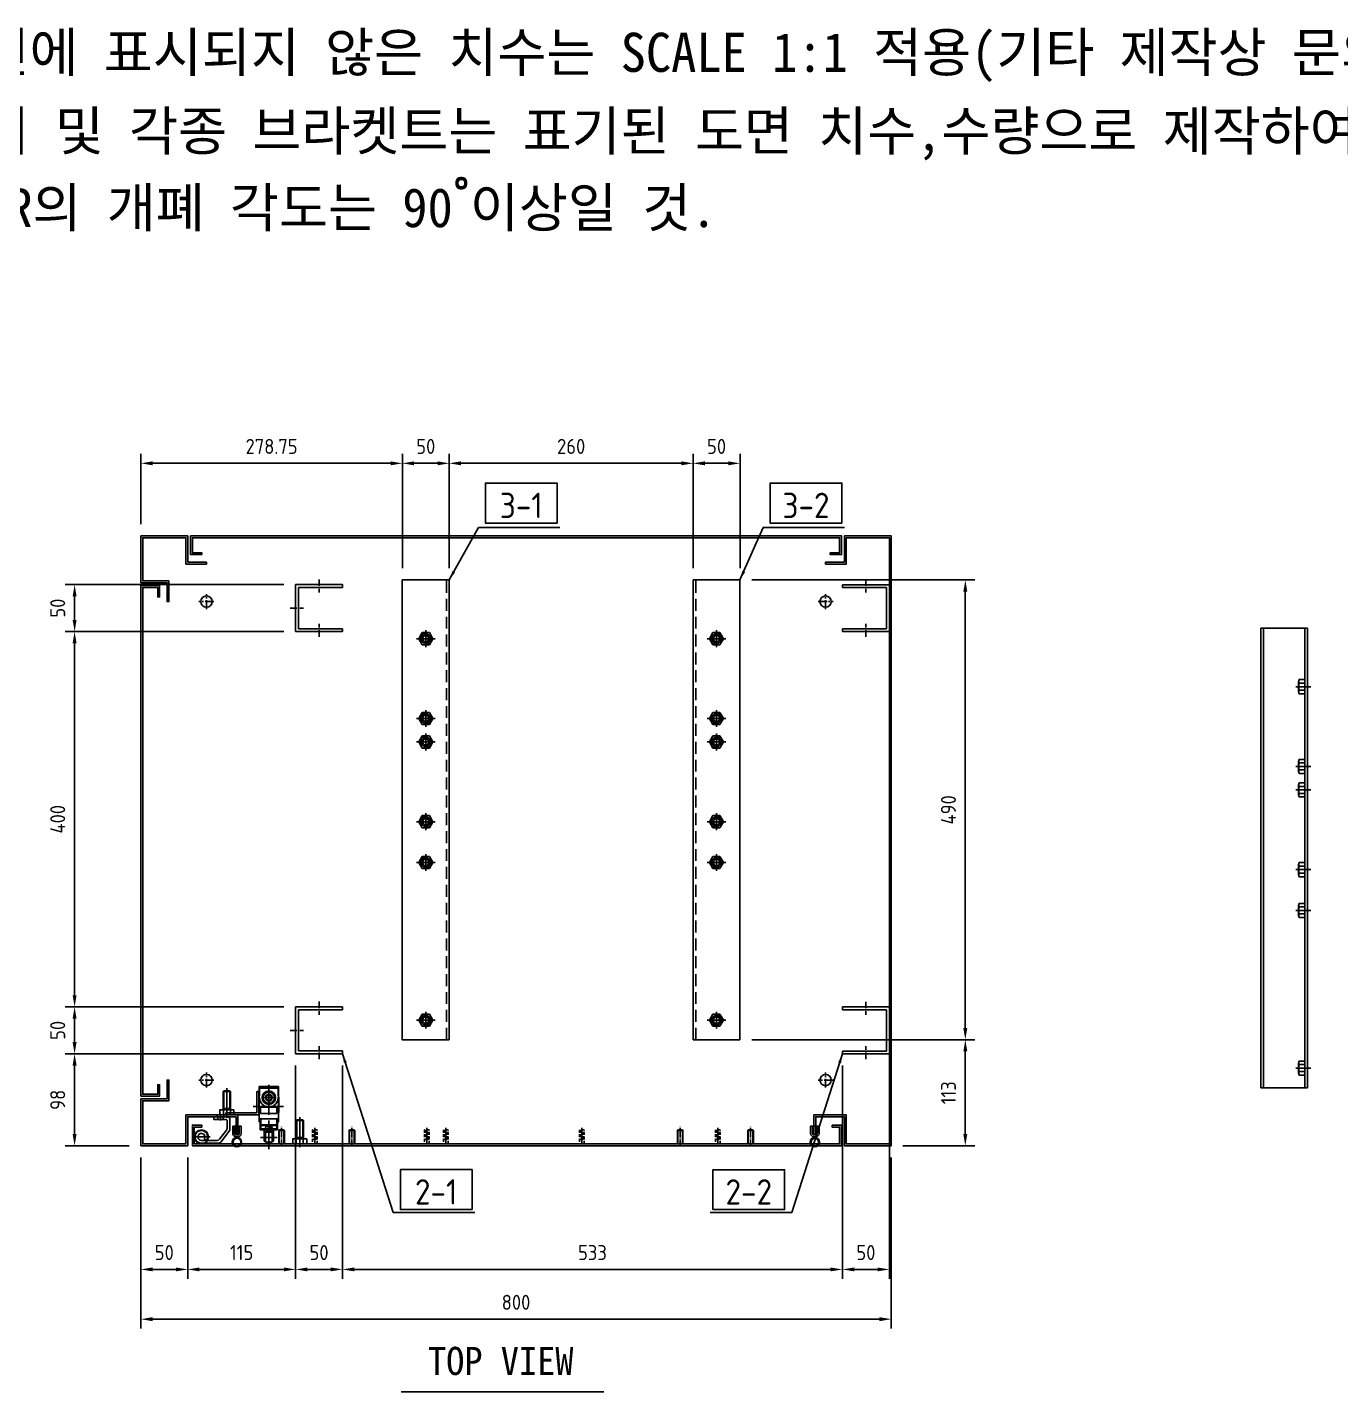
# Model space of a CAD drawing. Header units: millimetres. Extents: x 24815 to 37444, y -10619 to 6020.
# Drawn here: x 31002 to 32403, y 2387 to 3841 of the extents above; entities that cross this region are included whole.
import ezdxf
from ezdxf.enums import TextEntityAlignment as Align

# ---------------------------------------------------------------- set-up
doc = ezdxf.new("R2010")
doc.units = ezdxf.units.MM
for name, pattern in [('CENTER', [50.8, 31.75, -6.35, 6.35, -6.35]), ('CENTER1', [10, 7, -1, 1, -1]), ('CENTER2', [28.575, 19.05, -3.175, 3.175, -3.175]), ('CENTERX2', [101.6, 63.5, -12.7, 12.7, -12.7]), ('HIDDEN', [9.525, 6.35, -3.175]), ('HIDDEN2', [4.7625, 3.175, -1.5875]), ('HIDDENX2', [19.05, 12.7, -6.35])]:
    doc.linetypes.add(name, pattern=pattern)
for name, color, linetype in [('1', 1, 'CENTER'), ('4', 7, 'Continuous'), ('______', 7, 'Continuous'), ('CEN', 1, 'CENTER'), ('CENTER', 1, 'CENTER'), ('D', 3, 'Continuous'), ('HIDDEN', 2, 'HIDDEN'), ('O', 7, 'Continuous'), ('THIN', 3, 'Continuous')]:
    doc.layers.add(name, color=color, linetype=linetype)
doc.layers.add('외형선', color=3, linetype='Continuous', lineweight=30)
doc.styles.add('HAN', font='')
doc.styles.get("Standard").update_dxf_attribs({"font": 'ISOCP.SHX', "bigfont": 'WHGTXT.SHX'})
doc.styles.get('HAN').set_extended_font_data('GulimChe')
doc.dimstyles.new('PS-4', dxfattribs={"dimscale": 4, "dimtxt": 3.2, "dimasz": 2.5, "dimexe": 2, "dimexo": 2.5, "dimgap": 2, "dimtad": 1, "dimtoh": 1, "dimrnd": 0.05, "dimzin": 12, "dimdsep": 46, "dimtxsty": 'Standard', "dimcen": 0, "dimclrt": 2, "dimazin": 3, "dimtfac": 1, "dimtofl": 0, "dimtmove": 0, "dimatfit": 3, "dimfxl": 0.18, "dimtolj": 1, "dimtzin": 0, "dimarcsym": 0})
doc.dimstyles.new('PS-5', dxfattribs={"dimscale": 5, "dimtxt": 3.2, "dimasz": 2.5, "dimexe": 2, "dimexo": 2.5, "dimgap": 2, "dimtad": 1, "dimtoh": 1, "dimrnd": 0.05, "dimzin": 12, "dimdsep": 46, "dimtxsty": 'Standard', "dimcen": 0, "dimclrt": 2, "dimazin": 3, "dimtfac": 1, "dimtofl": 0, "dimtmove": 0, "dimatfit": 3, "dimfxl": 0.18, "dimtolj": 1, "dimtzin": 0, "dimarcsym": 0})

# ---------------------------------------------------------------- blocks, each defined once
blk = doc.blocks.new('LIMIT SWITCH-T')
at = {"linetype": 'Continuous'}
for p, q in [((-12, -10.3), (-12, 10.3)), ((-12, 9.6), (-12, -9.4)), ((-2, 10.1), (-11.5, 10.1)), ((-2, -9.9), (-11.5, -9.9))]:
    blk.add_line(p, q, dxfattribs=at)
blk.add_line((-10, -9.5), (-10, 9.5))
at = {"color": 7}
for p, q in [((33.3, -8.6), (33.3, 8.6)), ((34.3, 4.9), (34.3, 9.3)), ((46.4, 3.7), (46.4, 4.9)), ((47.3, -3.7), (47.3, 3.7)), ((34.3, -9.3), (34.3, -4.9)), ((46.4, -4.9), (46.4, -3.7))]:
    blk.add_line(p, q, dxfattribs=at)
at = {"linetype": 'Continuous'}
for radius in [7.25, 6.75, 6, 3.65, 3.2, 2.75]:
    blk.add_circle((0, 0), radius, dxfattribs=at)
for centre, radius, start, end in [((-9.5, 9.5), 0.5, 90, 180), ((0, 0), 10, 270, 90), ((-9.5, -9.5), 0.5, 180, 270)]:
    blk.add_arc(centre, radius, start, end, dxfattribs=at)
at = {"layer": 'CEN'}
for p, q in [((-13.6, 0), (54.9, 0)), ((0, 6.3), (0, -6.3))]:
    blk.add_line(p, q, dxfattribs=at)
at = {"layer": 'CEN', "color": 7, "linetype": 'Continuous'}
for p, q in [((22.4, 8.6), (33.3, 8.6)), ((22.9, 9.3), (34.3, 9.3)), ((33.3, 4.9), (46.4, 4.9)), ((35, 3.7), (47.3, 3.7)), ((22.4, -8.6), (33.3, -8.6)), ((22.9, -9.3), (34.3, -9.3)), ((33.3, -4.9), (46.4, -4.9)), ((35, -3.7), (47.3, -3.7))]:
    blk.add_line(p, q, dxfattribs=at)
at = {"layer": 'D', "color": 1, "linetype": 'CENTER'}
for p, q in [((9.3, 15.7), (9.3, -15.8)), ((42.6, 9), (42.6, -8.9))]:
    blk.add_line(p, q, dxfattribs=at)
at = {"layer": 'D', "color": 7}
for p, q in [((-0.5, 10.7), (-0.5, 10.3)), ((10, -10.4), (10, 10.2)), ((29.5, -8.6), (29.5, 8.6)), ((33.3, 3.5), (29.5, 3.1)), ((30.8, 2.9), (29.5, 0)), ((31.2, -2.2), (30.8, 2.9)), ((32, 3.1), (31.2, -2.2)), ((33.3, 0), (32, 3.1)), ((34.3, 4.9), (34.3, 8.6)), ((35, -3.7), (35, 3.7)), ((36.7, -3.7), (36.7, 3.7)), ((-0.5, -10.3), (-12, -10.3)), ((-0.5, -10.3), (-0.5, -10.8)), ((33.3, -3.5), (29.5, -3.1)), ((34.3, -8.6), (34.3, -4.9))]:
    blk.add_line(p, q, dxfattribs=at)
at = {"layer": 'D', "color": 0}
blk.add_line((29, 8.5), (29, -8.5), dxfattribs=at)
at = {"layer": 'O'}
for p, q in [((-12, 10.3), (25.7, 10.3)), ((-0.5, 10.7), (15.8, 10.7)), ((15.8, 10.3), (15.8, 10.7)), ((16.8, -8.8), (16.8, 8.7)), ((-0.5, -10.3), (25.7, -10.3)), ((-0.5, -10.8), (15.8, -10.8)), ((15.8, -10.8), (15.8, -10.3))]:
    blk.add_line(p, q, dxfattribs=at)
at = {"layer": 'O', "color": 7}
for p, q in [((10, 8.7), (16.8, 8.7)), ((22.4, 10.3), (22.4, -10.3)), ((22.9, 9.3), (22.9, 8.6)), ((26, 10), (26, 9.5)), ((26, 9.5), (26, 9.3)), ((10, -8.8), (16.8, -8.8)), ((22.9, -8.6), (22.9, -9.3)), ((26, -9.3), (26, -10))]:
    blk.add_line(p, q, dxfattribs=at)
at = {"layer": 'O'}
for centre, start, end in [((25.7, 10), 0, 90), ((25.7, -10), 270, 0)]:
    blk.add_arc(centre, 0.3, start, end, dxfattribs=at)
blk = doc.blocks.new('756trasdfasdfadf')
at = {"color": 1, "linetype": 'CENTER1'}
for p, q in [((-17117.2, 15239.2), (-17117.2, 15225.2)), ((-17117.2, 15239.2), (-17117.2, 15225.2)), ((-17147.8, 15208.6), (-17133.8, 15208.6)), ((-17147.8, 15208.6), (-17133.8, 15208.6)), ((-17117.2, 15178), (-17117.2, 15191.9)), ((-17117.2, 15178), (-17117.2, 15191.9))]:
    blk.add_line(p, q, dxfattribs=at)
at = {"color": 140}
for p, q in [((-17092.2, 15233.6), (-17142.2, 15233.6)), ((-17092.2, 15233.6), (-17142.2, 15233.6)), ((-17142.2, 15183.6), (-17142.2, 15233.6)), ((-17092.2, 15233.6), (-17142.2, 15233.6)), ((-17092.2, 15233.6), (-17142.2, 15233.6)), ((-17142.2, 15183.6), (-17142.2, 15233.6)), ((-17092.2, 15230.6), (-17139.2, 15230.6)), ((-17092.2, 15230.6), (-17139.2, 15230.6)), ((-17139.2, 15186.6), (-17139.2, 15230.6)), ((-17092.2, 15230.6), (-17139.2, 15230.6)), ((-17092.2, 15230.6), (-17139.2, 15230.6)), ((-17139.2, 15186.6), (-17139.2, 15230.6)), ((-17092.2, 15230.6), (-17092.2, 15233.6)), ((-17092.2, 15230.6), (-17092.2, 15233.6)), ((-17092.2, 15230.6), (-17092.2, 15233.6)), ((-17092.2, 15230.6), (-17092.2, 15233.6)), ((-17142.2, 15183.6), (-17142.2, 15185.6)), ((-17142.2, 15183.6), (-17142.2, 15185.6)), ((-17142.2, 15183.6), (-17142.2, 15185.6)), ((-17142.2, 15183.6), (-17142.2, 15185.6)), ((-17092.2, 15183.6), (-17142.2, 15183.6)), ((-17092.2, 15183.6), (-17142.2, 15183.6)), ((-17092.2, 15183.6), (-17142.2, 15183.6)), ((-17092.2, 15183.6), (-17142.2, 15183.6)), ((-17092.2, 15186.6), (-17139.2, 15186.6)), ((-17092.2, 15186.6), (-17139.2, 15186.6)), ((-17092.2, 15186.6), (-17139.2, 15186.6)), ((-17092.2, 15186.6), (-17139.2, 15186.6)), ((-17092.2, 15183.6), (-17092.2, 15186.6)), ((-17092.2, 15183.6), (-17092.2, 15186.6)), ((-17092.2, 15183.6), (-17092.2, 15186.6)), ((-17092.2, 15183.6), (-17092.2, 15186.6))]:
    blk.add_line(p, q, dxfattribs=at)
blk = doc.blocks.new('A$C0C3B50F3')
for p, q in [((-3, 14.4), (-2.5, 15)), ((-2.5, 15), (2.5, 15)), ((2.5, 15), (3, 14.4)), ((-3, 14.4), (3, 14.4)), ((-3, 0), (-3, 14.4)), ((3, 0), (-3, 0)), ((3, 0), (3, 14.4))]:
    blk.add_line(p, q)
at = {"color": 3}
for p, q in [((-2.5, 0), (-2.5, 15)), ((2.5, 0), (2.5, 15))]:
    blk.add_line(p, q, dxfattribs=at)
at = {"color": 1, "linetype": 'CENTER1'}
blk.add_line((0, -2.3), (0, 18.1), dxfattribs=at)
blk = doc.blocks.new('caw334rtw34tf45')
at = {"color": 2, "linetype": 'HIDDEN2'}
for p, q in [((4143.3, 33223.6), (4128.3, 33223.6)), ((4128.3, 33223.6), (4128.3, 33218.6)), ((4128.3, 33218.6), (4143.3, 33218.6)), ((4143.3, 33222.6), (4133.3, 33222.6)), ((4133.3, 33222.6), (4133.3, 33219.6)), ((4143.3, 33222.4), (4133.3, 33222.4)), ((4133.3, 33219.9), (4143.3, 33219.9)), ((4133.3, 33219.6), (4143.3, 33219.6)), ((4143.3, 33218.6), (4143.3, 33223.6))]:
    blk.add_line(p, q, dxfattribs=at)
at = {"color": 1, "linetype": 'CENTER', "ltscale": 2}
blk.add_line((4129, 33221.1), (4145.4, 33221.1), dxfattribs=at)
blk = doc.blocks.new('A$C6DC91A1C')
at = {"color": 140}
for p, q in [((-3, -25), (-3, 25)), ((-3, -25), (-3, 25)), ((-3, 25), (47, 25)), ((-3, 25), (-1, 25)), ((-3, 25), (-1, 25)), ((-3, -25), (-3, 25)), ((-3, -25), (-3, 25)), ((-3, 25), (47, 25)), ((-3, 25), (-1, 25)), ((-3, 25), (-1, 25)), ((0, -25), (0, 22)), ((0, -25), (0, 22)), ((0, 22), (44, 22)), ((0, -25), (0, 22)), ((0, -25), (0, 22)), ((0, 22), (44, 22)), ((44, -25), (44, 22)), ((44, -25), (44, 22)), ((44, -25), (44, 22)), ((44, -25), (44, 22)), ((47, -25), (47, 25)), ((47, -25), (47, 25)), ((47, -25), (47, 25)), ((47, -25), (47, 25)), ((-3, -25), (0, -25)), ((-3, -25), (0, -25)), ((-3, -25), (0, -25)), ((-3, -25), (0, -25)), ((44, -25), (47, -25)), ((44, -25), (47, -25)), ((44, -25), (47, -25)), ((44, -25), (47, -25))]:
    blk.add_line(p, q, dxfattribs=at)
at = {"color": 1, "linetype": 'CENTER1'}
for p, q in [((-8.6, 0), (5.3, 0)), ((-8.6, 0), (5.3, 0)), ((52.6, 0), (38.7, 0)), ((52.6, 0), (38.7, 0))]:
    blk.add_line(p, q, dxfattribs=at)
blk = doc.blocks.new('TTYU')
at = {"color": 2, "linetype": 'HIDDENX2'}
blk.add_lwpolyline([(-49709.5, 19626), (-49702, 19626), (-49698.3, 19632.5), (-49702, 19639), (-49709.5, 19639), (-49713.3, 19632.5), (-49709.5, 19626)], dxfattribs=at)
blk.add_circle((-49705.8, 19632.5), 6.5, dxfattribs=at)
blk.add_circle((-49705.8, 19632.5), 3.32)
at = {"layer": 'CENTER'}
for p, q in [((-49715.8, 19632.5), (-49695.8, 19632.5)), ((-49705.8, 19641.5), (-49705.8, 19623.5))]:
    blk.add_line(p, q, dxfattribs=at)
at = {"layer": 'THIN'}
blk.add_arc((-49705.8, 19632.5), 4, 255, 195, dxfattribs=at)
blk = doc.blocks.new('i5thagdfvgsafadsfsdf')
at = {"color": 4}
for p, q in [((14512.2, 10529.3), (14462.2, 10529.3)), ((14462.2, 10039.3), (14462.2, 10529.3)), ((14512.2, 10039.3), (14512.2, 10529.3)), ((14512.2, 10039.3), (14462.2, 10039.3)), ((14512.2, 10039.3), (14462.2, 10039.3))]:
    blk.add_line(p, q, dxfattribs=at)
for centre in [(14487.2, 10466.8), (14487.2, 10381.8), (14487.2, 10356.8), (14487.2, 10271.8), (14487.2, 10228.3), (14487.2, 10060.3)]:
    blk.add_circle(centre, 5, dxfattribs=at)
at = {"layer": 'HIDDEN', "color": 2, "linetype": 'HIDDENX2'}
blk.add_line((14465.2, 10039.3), (14465.2, 10529.3), dxfattribs=at)
at = {"extrusion": (0, 0, -1), "zscale": -1}
for p in [(35218.6, -9165.8), (35218.6, -9250.8), (35218.6, -9275.8), (35218.6, -9360.8), (35218.6, -9404.3), (35218.6, -9572.3)]:
    blk.add_blockref('TTYU', p, dxfattribs=at)
blk = doc.blocks.new('756erafsdfadsfadsfasdf')
at = {"color": 4}
for p, q in [((20389.7, 8167), (20389.7, 8117)), ((20879.7, 8167), (20389.7, 8167)), ((20879.7, 8164), (20389.7, 8164)), ((20879.7, 8167), (20879.7, 8117)), ((20879.7, 8120), (20389.7, 8120)), ((20879.7, 8117), (20389.7, 8117))]:
    blk.add_line(p, q, dxfattribs=at)
for p, q in [((20457.8, 8157.5), (20446.5, 8157.5)), ((20448.4, 8158.1), (20448.4, 8164)), ((20455.9, 8158.1), (20455.9, 8164)), ((20542.8, 8157.5), (20531.5, 8157.5)), ((20533.4, 8158.1), (20533.4, 8164)), ((20540.9, 8158.1), (20540.9, 8164)), ((20567.8, 8157.5), (20556.5, 8157.5)), ((20558.4, 8158.1), (20558.4, 8164)), ((20565.9, 8158.1), (20565.9, 8164)), ((20652.8, 8157.5), (20641.5, 8157.5)), ((20643.4, 8158.1), (20643.4, 8164)), ((20650.9, 8158.1), (20650.9, 8164)), ((20696.3, 8157.5), (20685, 8157.5)), ((20686.9, 8158.1), (20686.9, 8164)), ((20694.4, 8158.1), (20694.4, 8164)), ((20864.3, 8157.5), (20853, 8157.5)), ((20854.9, 8158.1), (20854.9, 8164)), ((20862.4, 8158.1), (20862.4, 8164))]:
    blk.add_line(p, q)
at = {"color": 1, "linetype": 'CENTERX2'}
for p, q in [((20452.2, 8170.5), (20452.2, 8160.5)), ((20537.2, 8170.5), (20537.2, 8160.5)), ((20562.2, 8170.5), (20562.2, 8160.5)), ((20647.2, 8170.5), (20647.2, 8160.5)), ((20690.7, 8170.5), (20690.7, 8160.5)), ((20858.7, 8170.5), (20858.7, 8160.5))]:
    blk.add_line(p, q, dxfattribs=at)
for points in [[(20459.7, 8164), (20459.7, 8158.1, -0.309401), (20455.9, 8158.1, -0.154701), (20448.4, 8158.1, -0.309401), (20444.7, 8158.1), (20444.7, 8164), (20459.7, 8164)], [(20544.7, 8164), (20544.7, 8158.1, -0.309401), (20540.9, 8158.1, -0.154701), (20533.4, 8158.1, -0.309401), (20529.7, 8158.1), (20529.7, 8164), (20544.7, 8164)], [(20569.7, 8164), (20569.7, 8158.1, -0.309401), (20565.9, 8158.1, -0.154701), (20558.4, 8158.1, -0.309401), (20554.7, 8158.1), (20554.7, 8164), (20569.7, 8164)], [(20654.7, 8164), (20654.7, 8158.1, -0.309401), (20650.9, 8158.1, -0.154701), (20643.4, 8158.1, -0.309401), (20639.7, 8158.1), (20639.7, 8164), (20654.7, 8164)], [(20698.2, 8164), (20698.2, 8158.1, -0.309401), (20694.4, 8158.1, -0.154701), (20686.9, 8158.1, -0.309401), (20683.2, 8158.1), (20683.2, 8164), (20698.2, 8164)], [(20866.2, 8164), (20866.2, 8158.1, -0.309401), (20862.4, 8158.1, -0.154701), (20854.9, 8158.1, -0.309401), (20851.2, 8158.1), (20851.2, 8164), (20866.2, 8164)]]:
    blk.add_lwpolyline(points, format="xyb")
at = {"layer": 'CENTER'}
for p, q in [((20452.2, 8154.5), (20452.2, 8167)), ((20537.2, 8154.5), (20537.2, 8167)), ((20562.2, 8154.5), (20562.2, 8167)), ((20647.2, 8154.5), (20647.2, 8167)), ((20690.7, 8154.5), (20690.7, 8167)), ((20858.7, 8154.5), (20858.7, 8167))]:
    blk.add_line(p, q, dxfattribs=at)
blk = doc.blocks.new('*D410')
at = {"color": 0, "lineweight": -2, "transparency": 16777216}
for p, q in [((31123.3, 2636.7), (31123.3, 2507.4)), ((31173.3, 2636.7), (31173.3, 2507.4)), ((31135.8, 2517.4), (31160.8, 2517.4))]:
    blk.add_line(p, q, dxfattribs=at)
at = {"color": 0, "transparency": 16777216}
for points in [[(31135.8, 2519.5), (31135.8, 2515.4), (31123.3, 2517.4)], [(31160.8, 2519.5), (31160.8, 2515.4), (31173.3, 2517.4)]]:
    blk.add_solid(points, dxfattribs=at)
at = {"layer": 'Defpoints', "color": 0, "transparency": 16777216}
for p in [(31123.3, 2649.2), (31173.3, 2649.2), (31173.3, 2517.4)]:
    blk.add_point(p, dxfattribs=at)
at = {"color": 2, "transparency": 16777216, "insert": (31148.3, 2535.4), "char_height": 16, "attachment_point": 5}
blk.add_mtext('\\A1;50', dxfattribs=at)
blk = doc.blocks.new('*D411')
at = {"color": 0, "lineweight": -2, "transparency": 16777216}
for p, q in [((31288.3, 2734.7), (31288.3, 2507.4)), ((31173.3, 2636.7), (31173.3, 2507.4)), ((31185.8, 2517.4), (31275.8, 2517.4))]:
    blk.add_line(p, q, dxfattribs=at)
at = {"color": 0, "transparency": 16777216}
for points in [[(31185.8, 2519.5), (31185.8, 2515.4), (31173.3, 2517.4)], [(31275.8, 2519.5), (31275.8, 2515.4), (31288.3, 2517.4)]]:
    blk.add_solid(points, dxfattribs=at)
at = {"layer": 'Defpoints', "color": 0, "transparency": 16777216}
for p in [(31288.3, 2747.2), (31173.3, 2649.2), (31288.3, 2517.4)]:
    blk.add_point(p, dxfattribs=at)
at = {"color": 2, "transparency": 16777216, "insert": (31230.8, 2535.4), "char_height": 16, "attachment_point": 5}
blk.add_mtext('\\A1;115', dxfattribs=at)
blk = doc.blocks.new('*D412')
at = {"color": 0, "lineweight": -2, "transparency": 16777216}
for p, q in [((31288.3, 2734.7), (31288.3, 2507.4)), ((31338.3, 2734.7), (31338.3, 2507.4)), ((31300.8, 2517.4), (31325.8, 2517.4))]:
    blk.add_line(p, q, dxfattribs=at)
at = {"color": 0, "transparency": 16777216}
for points in [[(31300.8, 2519.5), (31300.8, 2515.4), (31288.3, 2517.4)], [(31325.8, 2519.5), (31325.8, 2515.4), (31338.3, 2517.4)]]:
    blk.add_solid(points, dxfattribs=at)
at = {"layer": 'Defpoints', "color": 0, "transparency": 16777216}
for p in [(31288.3, 2747.2), (31338.3, 2747.2), (31338.3, 2517.4)]:
    blk.add_point(p, dxfattribs=at)
at = {"color": 2, "transparency": 16777216, "insert": (31313.3, 2535.4), "char_height": 16, "attachment_point": 5}
blk.add_mtext('\\A1;50', dxfattribs=at)
blk = doc.blocks.new('*D413')
at = {"color": 0, "lineweight": -2, "transparency": 16777216}
for p, q in [((31338.3, 2734.7), (31338.3, 2507.4)), ((31871.3, 2734.7), (31871.3, 2507.4)), ((31350.8, 2517.4), (31858.8, 2517.4))]:
    blk.add_line(p, q, dxfattribs=at)
at = {"color": 0, "transparency": 16777216}
for points in [[(31350.8, 2519.5), (31350.8, 2515.4), (31338.3, 2517.4)], [(31858.8, 2519.5), (31858.8, 2515.4), (31871.3, 2517.4)]]:
    blk.add_solid(points, dxfattribs=at)
at = {"layer": 'Defpoints', "color": 0, "transparency": 16777216}
for p in [(31338.3, 2747.2), (31871.3, 2747.2), (31871.3, 2517.4)]:
    blk.add_point(p, dxfattribs=at)
at = {"color": 2, "transparency": 16777216, "insert": (31604.8, 2535.4), "char_height": 16, "attachment_point": 5}
blk.add_mtext('\\A1;533', dxfattribs=at)
blk = doc.blocks.new('*D414')
at = {"color": 0, "lineweight": -2, "transparency": 16777216}
for p, q in [((31871.3, 2734.7), (31871.3, 2507.4)), ((31921.3, 2734.7), (31921.3, 2507.4)), ((31908.8, 2517.4), (31883.8, 2517.4))]:
    blk.add_line(p, q, dxfattribs=at)
at = {"color": 0, "transparency": 16777216}
for points in [[(31883.8, 2519.5), (31883.8, 2515.4), (31871.3, 2517.4)], [(31908.8, 2519.5), (31908.8, 2515.4), (31921.3, 2517.4)]]:
    blk.add_solid(points, dxfattribs=at)
at = {"layer": 'Defpoints', "color": 0, "transparency": 16777216}
for p in [(31871.3, 2747.2), (31921.3, 2747.2), (31871.3, 2517.4)]:
    blk.add_point(p, dxfattribs=at)
at = {"color": 2, "transparency": 16777216, "insert": (31896.3, 2535.4), "char_height": 16, "attachment_point": 5}
blk.add_mtext('\\A1;50', dxfattribs=at)
blk = doc.blocks.new('*D415')
at = {"color": 0, "lineweight": -2, "transparency": 16777216}
for p, q in [((31123.3, 2636.7), (31123.3, 2454.4)), ((31923.3, 2636.7), (31923.3, 2454.4)), ((31135.8, 2464.4), (31910.8, 2464.4))]:
    blk.add_line(p, q, dxfattribs=at)
at = {"color": 0, "transparency": 16777216}
for points in [[(31135.8, 2466.5), (31135.8, 2462.3), (31123.3, 2464.4)], [(31910.8, 2466.5), (31910.8, 2462.3), (31923.3, 2464.4)]]:
    blk.add_solid(points, dxfattribs=at)
at = {"layer": 'Defpoints', "color": 0, "transparency": 16777216}
for p in [(31123.3, 2649.2), (31923.3, 2649.2), (31923.3, 2464.4)]:
    blk.add_point(p, dxfattribs=at)
at = {"color": 2, "transparency": 16777216, "insert": (31523.3, 2482.4), "char_height": 16, "attachment_point": 5}
blk.add_mtext('\\A1;800', dxfattribs=at)
blk = doc.blocks.new('*D416')
at = {"color": 0, "lineweight": -2, "transparency": 16777216}
for p, q in [((31275.8, 2747.2), (31042.7, 2747.2)), ((31052.7, 2661.7), (31052.7, 2734.7)), ((31110.8, 2649.2), (31042.7, 2649.2))]:
    blk.add_line(p, q, dxfattribs=at)
at = {"color": 0, "transparency": 16777216}
for points in [[(31050.6, 2734.7), (31054.8, 2734.7), (31052.7, 2747.2)], [(31050.6, 2661.7), (31054.8, 2661.7), (31052.7, 2649.2)]]:
    blk.add_solid(points, dxfattribs=at)
at = {"layer": 'Defpoints', "color": 0, "transparency": 16777216}
for p in [(31052.7, 2747.2), (31288.3, 2747.2), (31123.3, 2649.2)]:
    blk.add_point(p, dxfattribs=at)
at = {"color": 2, "transparency": 16777216, "insert": (31034.7, 2698.2), "char_height": 16, "attachment_point": 5, "rotation": 90}
blk.add_mtext('\\A1;98', dxfattribs=at)
blk = doc.blocks.new('*D417')
at = {"color": 0, "lineweight": -2, "transparency": 16777216}
for p, q in [((31275.8, 2797.2), (31042.7, 2797.2)), ((31052.7, 2784.7), (31052.7, 2759.7)), ((31275.8, 2747.2), (31042.7, 2747.2))]:
    blk.add_line(p, q, dxfattribs=at)
at = {"color": 0, "transparency": 16777216}
for points in [[(31050.6, 2784.7), (31054.8, 2784.7), (31052.7, 2797.2)], [(31050.6, 2759.7), (31054.8, 2759.7), (31052.7, 2747.2)]]:
    blk.add_solid(points, dxfattribs=at)
at = {"layer": 'Defpoints', "color": 0, "transparency": 16777216}
for p in [(31288.3, 2797.2), (31052.7, 2747.2), (31288.3, 2747.2)]:
    blk.add_point(p, dxfattribs=at)
at = {"color": 2, "transparency": 16777216, "insert": (31034.7, 2772.2), "char_height": 16, "attachment_point": 5, "rotation": 90}
blk.add_mtext('\\A1;50', dxfattribs=at)
blk = doc.blocks.new('*D418')
at = {"color": 0, "lineweight": -2, "transparency": 16777216}
for p, q in [((31275.8, 3197.2), (31042.7, 3197.2)), ((31052.7, 2809.7), (31052.7, 3184.7)), ((31275.8, 2797.2), (31042.7, 2797.2))]:
    blk.add_line(p, q, dxfattribs=at)
at = {"color": 0, "transparency": 16777216}
for points in [[(31050.6, 3184.7), (31054.8, 3184.7), (31052.7, 3197.2)], [(31050.6, 2809.7), (31054.8, 2809.7), (31052.7, 2797.2)]]:
    blk.add_solid(points, dxfattribs=at)
at = {"layer": 'Defpoints', "color": 0, "transparency": 16777216}
for p in [(31052.7, 3197.2), (31288.3, 3197.2), (31288.3, 2797.2)]:
    blk.add_point(p, dxfattribs=at)
at = {"color": 2, "transparency": 16777216, "insert": (31034.7, 2997.2), "char_height": 16, "attachment_point": 5, "rotation": 90}
blk.add_mtext('\\A1;400', dxfattribs=at)
blk = doc.blocks.new('*D419')
at = {"color": 0, "lineweight": -2, "transparency": 16777216}
for p, q in [((31275.8, 3247.2), (31042.7, 3247.2)), ((31052.7, 3234.7), (31052.7, 3209.7)), ((31275.8, 3197.2), (31042.7, 3197.2))]:
    blk.add_line(p, q, dxfattribs=at)
at = {"color": 0, "transparency": 16777216}
for points in [[(31050.6, 3234.7), (31054.8, 3234.7), (31052.7, 3247.2)], [(31050.6, 3209.7), (31054.8, 3209.7), (31052.7, 3197.2)]]:
    blk.add_solid(points, dxfattribs=at)
at = {"layer": 'Defpoints', "color": 0, "transparency": 16777216}
for p in [(31288.3, 3247.2), (31052.7, 3197.2), (31288.3, 3197.2)]:
    blk.add_point(p, dxfattribs=at)
at = {"color": 2, "transparency": 16777216, "insert": (31034.7, 3222.2), "char_height": 16, "attachment_point": 5, "rotation": 90}
blk.add_mtext('\\A1;50', dxfattribs=at)
blk = doc.blocks.new('*D582')
at = {"layer": '______', "color": 0, "lineweight": -2, "ltscale": 10, "transparency": 16777216}
for p, q in [((31123.3, 3311.7), (31123.3, 3386.5)), ((31135.8, 3376.5), (31389.6, 3376.5)), ((31402.1, 3264.7), (31402.1, 3386.5))]:
    blk.add_line(p, q, dxfattribs=at)
at = {"layer": '______', "color": 0, "ltscale": 10, "transparency": 16777216}
for points in [[(31135.8, 3378.6), (31135.8, 3374.4), (31123.3, 3376.5)], [(31389.6, 3378.6), (31389.6, 3374.4), (31402.1, 3376.5)]]:
    blk.add_solid(points, dxfattribs=at)
at = {"layer": 'Defpoints', "color": 0, "ltscale": 10, "transparency": 16777216}
for p in [(31402.1, 3376.5), (31123.3, 3299.2), (31402.1, 3252.2)]:
    blk.add_point(p, dxfattribs=at)
at = {"layer": '______', "color": 2, "ltscale": 10, "transparency": 16777216, "insert": (31262.7, 3394.5), "char_height": 16, "attachment_point": 5}
blk.add_mtext('\\A1;278.75', dxfattribs=at)
blk = doc.blocks.new('*D583')
at = {"layer": '______', "color": 0, "lineweight": -2, "ltscale": 10, "transparency": 16777216}
for p, q in [((31402.1, 3264.7), (31402.1, 3386.5)), ((31414.6, 3376.5), (31439.6, 3376.5)), ((31452.1, 3264.7), (31452.1, 3386.5))]:
    blk.add_line(p, q, dxfattribs=at)
at = {"layer": '______', "color": 0, "ltscale": 10, "transparency": 16777216}
for points in [[(31414.6, 3378.6), (31414.6, 3374.4), (31402.1, 3376.5)], [(31439.6, 3378.6), (31439.6, 3374.4), (31452.1, 3376.5)]]:
    blk.add_solid(points, dxfattribs=at)
at = {"layer": 'Defpoints', "color": 0, "ltscale": 10, "transparency": 16777216}
for p in [(31452.1, 3376.5), (31402.1, 3252.2), (31452.1, 3252.2)]:
    blk.add_point(p, dxfattribs=at)
at = {"layer": '______', "color": 2, "ltscale": 10, "transparency": 16777216, "insert": (31427.1, 3394.5), "char_height": 16, "attachment_point": 5}
blk.add_mtext('\\A1;50', dxfattribs=at)
blk = doc.blocks.new('*D584')
at = {"layer": '______', "color": 0, "lineweight": -2, "ltscale": 10, "transparency": 16777216}
for p, q in [((31452.1, 3264.7), (31452.1, 3386.5)), ((31464.6, 3376.5), (31699.6, 3376.5)), ((31712.1, 3264.7), (31712.1, 3386.5))]:
    blk.add_line(p, q, dxfattribs=at)
at = {"layer": '______', "color": 0, "ltscale": 10, "transparency": 16777216}
for points in [[(31464.6, 3378.6), (31464.6, 3374.4), (31452.1, 3376.5)], [(31699.6, 3378.6), (31699.6, 3374.4), (31712.1, 3376.5)]]:
    blk.add_solid(points, dxfattribs=at)
at = {"layer": 'Defpoints', "color": 0, "ltscale": 10, "transparency": 16777216}
for p in [(31712.1, 3376.5), (31452.1, 3252.2), (31712.1, 3252.2)]:
    blk.add_point(p, dxfattribs=at)
at = {"layer": '______', "color": 2, "ltscale": 10, "transparency": 16777216, "insert": (31582.1, 3394.5), "char_height": 16, "attachment_point": 5}
blk.add_mtext('\\A1;260', dxfattribs=at)
blk = doc.blocks.new('*D585')
at = {"layer": '______', "color": 0, "lineweight": -2, "ltscale": 10, "transparency": 16777216}
for p, q in [((31712.1, 3264.7), (31712.1, 3386.5)), ((31724.6, 3376.5), (31749.6, 3376.5)), ((31762.1, 3264.7), (31762.1, 3386.5))]:
    blk.add_line(p, q, dxfattribs=at)
at = {"layer": '______', "color": 0, "ltscale": 10, "transparency": 16777216}
for points in [[(31724.6, 3378.6), (31724.6, 3374.4), (31712.1, 3376.5)], [(31749.6, 3378.6), (31749.6, 3374.4), (31762.1, 3376.5)]]:
    blk.add_solid(points, dxfattribs=at)
at = {"layer": 'Defpoints', "color": 0, "ltscale": 10, "transparency": 16777216}
for p in [(31762.1, 3376.5), (31712.1, 3252.2), (31762.1, 3252.2)]:
    blk.add_point(p, dxfattribs=at)
at = {"layer": '______', "color": 2, "ltscale": 10, "transparency": 16777216, "insert": (31737.1, 3394.5), "char_height": 16, "attachment_point": 5}
blk.add_mtext('\\A1;50', dxfattribs=at)
blk = doc.blocks.new('*D586')
at = {"layer": '______', "color": 0, "lineweight": -2, "ltscale": 10, "transparency": 16777216}
for p, q in [((31774.6, 2762.2), (32012.3, 2762.2)), ((32002.3, 2661.7), (32002.3, 2749.7)), ((31935.8, 2649.2), (32012.3, 2649.2))]:
    blk.add_line(p, q, dxfattribs=at)
at = {"layer": '______', "color": 0, "ltscale": 10, "transparency": 16777216}
for points in [[(32000.2, 2749.7), (32004.4, 2749.7), (32002.3, 2762.2)], [(32000.2, 2661.7), (32004.4, 2661.7), (32002.3, 2649.2)]]:
    blk.add_solid(points, dxfattribs=at)
at = {"layer": 'Defpoints', "color": 0, "ltscale": 10, "transparency": 16777216}
for p in [(31762.1, 2762.2), (32002.3, 2762.2), (31923.3, 2649.2)]:
    blk.add_point(p, dxfattribs=at)
at = {"layer": '______', "color": 2, "ltscale": 10, "transparency": 16777216, "insert": (31984.3, 2705.7), "char_height": 16, "attachment_point": 5, "rotation": 90}
blk.add_mtext('\\A1;113', dxfattribs=at)
blk = doc.blocks.new('*D587')
at = {"layer": '______', "color": 0, "lineweight": -2, "ltscale": 10, "transparency": 16777216}
for p, q in [((31774.6, 3252.2), (32012.3, 3252.2)), ((32002.3, 2774.7), (32002.3, 3239.7)), ((31774.6, 2762.2), (32012.3, 2762.2))]:
    blk.add_line(p, q, dxfattribs=at)
at = {"layer": '______', "color": 0, "ltscale": 10, "transparency": 16777216}
for points in [[(32000.2, 3239.7), (32004.4, 3239.7), (32002.3, 3252.2)], [(32000.2, 2774.7), (32004.4, 2774.7), (32002.3, 2762.2)]]:
    blk.add_solid(points, dxfattribs=at)
at = {"layer": 'Defpoints', "color": 0, "ltscale": 10, "transparency": 16777216}
for p in [(31762.1, 3252.2), (32002.3, 3252.2), (31762.1, 2762.2)]:
    blk.add_point(p, dxfattribs=at)
at = {"layer": '______', "color": 2, "ltscale": 10, "transparency": 16777216, "insert": (31984.3, 3007.2), "char_height": 16, "attachment_point": 5, "rotation": 90}
blk.add_mtext('\\A1;490', dxfattribs=at)
blk = doc.blocks.new('ASDHREWHREJJJ')
for p, q in [((14485.9, -8471.1), (14485.9, -8479.1)), ((14487.9, -8471.1), (14487.9, -8479.1)), ((14491.9, -8468.1), (14488.9, -8468.1)), ((14491.9, -8470.1), (14488.9, -8470.1)), ((14489.9, -8467), (14489.9, -8468.1)), ((14490.9, -8467), (14490.9, -8468.1)), ((14492.9, -8471.1), (14492.9, -8479.1)), ((14494.9, -8471.1), (14494.9, -8479.1)), ((14494.9, -8479.1), (14485.9, -8479.1))]:
    blk.add_line(p, q)
for radius in [5, 4]:
    blk.add_circle((14490.4, -8462.1), radius)
for centre, radius, start, end in [((14488.9, -8471.1), 3, 90, 180), ((14488.9, -8471.1), 1, 90, 180), ((14491.9, -8471.1), 3, 0, 90), ((14491.9, -8471.1), 1, 0, 90)]:
    blk.add_arc(centre, radius, start, end)
blk = doc.blocks.new('DETADGAG')
at = {"color": 1}
for points in [[(-14968.3, -13088.8, 3.321213), (-14974.5, -13092.9), (-14956.1, -13092.9, 0.234242), (-14953.7, -13091.7), (-14944.7, -13079.9, 0.164054), (-14944.1, -13078.1), (-14944.1, -13077.7), (-14944.1, -13067.7, 0.414214), (-14947.1, -13064.7)], [(-14947.2, -13077.7, 0.052353), (-14947.1, -13077.4), (-14947.1, -13068.7, 0.414214), (-14948.1, -13067.7), (-14961.1, -13067.7), (-14961.1, -13064.7), (-14947.1, -13064.7)], [(-14968.3, -13088.8, -0.366304), (-14969.5, -13089.4), (-14970.5, -13089.1, -0.474617), (-14971.1, -13087.8, 3.431067), (-14974.5, -13089.9), (-14957.6, -13089.9, 0.234242), (-14955.2, -13088.7), (-14947.7, -13078.9, 0.11075), (-14947.2, -13077.7)]]:
    blk.add_lwpolyline(points, format="xyb", dxfattribs=at)
blk.add_circle((-14974.5, -13086.2), 7.5, dxfattribs=at)
at = {"layer": '1', "color": 1}
blk.add_line((-14983.9, -13086.2), (-14965.2, -13086.2), dxfattribs=at)
at = {"layer": '4', "color": 1, "linetype": 'HIDDEN2'}
for p, q in [((-14957.1, -13067.7), (-14957.1, -13064.7)), ((-14951.1, -13067.7), (-14951.1, -13064.7))]:
    blk.add_line(p, q, dxfattribs=at)
blk = doc.blocks.new('M8_20')
for p, q in [((-437.3, -18094.2, 0), (-445.3, -18094.2, 0)), ((-437.3, -18112.3, 0), (-445.3, -18112.3, 0)), ((-445.1, -18118.4, 0), (-445.1, -18113.5, 0)), ((-437.6, -18118.4, 0), (-437.6, -18113.5, 0)), ((-435.7, -18119, 0), (-446.9, -18119, 0))]:
    blk.add_line(p, q)
at = {"elevation": 0}
blk.add_lwpolyline([(-437.3, -18113.5), (-437.3, -18094.2), (-438, -18093.5), (-444.6, -18093.5), (-445.3, -18094.2), (-445.3, -18113.5)], dxfattribs=at)
blk.add_lwpolyline([(-433.8, -18113.5), (-433.8, -18118.4, -0.309401), (-437.6, -18118.4, -0.154701), (-445.1, -18118.4, -0.309401), (-448.8, -18118.4), (-448.8, -18113.5), (-433.8, -18113.5)], format="xyb", dxfattribs=at)
at = {"layer": 'CENTER'}
blk.add_line((-441.3, -18122.3, 0), (-441.3, -18090.5, 0), dxfattribs=at)
at = {"layer": 'THIN', "elevation": 0}
for points in [[(-445.3, -18113.5), (-444.6, -18112.3), (-444.6, -18093.5)], [(-437.3, -18113.5), (-438, -18112.3), (-438, -18093.5)]]:
    blk.add_lwpolyline(points, dxfattribs=at)
blk = doc.blocks.new('QEAdszgf')
at = {"color": 1}
for p, q in [((-14913.6, -13038), (-14913.6, -13061)), ((-14911.6, -13038), (-14913.6, -13038)), ((-14911.6, -13063), (-14911.6, -13038)), ((-14913.6, -13061), (-14946.6, -13061)), ((-14946.6, -13061), (-14946.6, -13063)), ((-14946.6, -13063), (-14911.6, -13063))]:
    blk.add_line(p, q, dxfattribs=at)
at = {"color": 1, "linetype": 'CENTER', "ltscale": 3}
blk.add_line((-14907.6, -13054), (-14917.6, -13054), dxfattribs=at)

msp = doc.modelspace()

# ---------------------------------------------------------------- linework, layer by layer
at = {"color": 1, "linetype": 'CENTER2', "ltscale": 0.5}
for p, q in [((31201.31251, 3229.17283), (31185.31251, 3229.17283)), ((31193.31251, 3221.17283), (31193.31251, 3237.17283)), ((31845.31251, 3229.17283), (31861.31251, 3229.17283)), ((31853.31251, 3221.17283), (31853.31251, 3237.17283)), ((31201.31251, 2719.17283), (31185.31251, 2719.17283)), ((31193.31251, 2711.17283), (31193.31251, 2727.17283)), ((31861.31251, 2719.17283), (31845.31251, 2719.17283)), ((31853.31251, 2711.17283), (31853.31251, 2727.17283))]:
    msp.add_line(p, q, dxfattribs=at)
at = {"color": 3}
for p, q in [((31204.76251, 2680.12283), (31204.76251, 2682.17283)), ((31208.26251, 2675.96227), (31208.26251, 2683.40905)), ((31211.76251, 2680.12283), (31211.76251, 2682.17283))]:
    msp.add_line(p, q, dxfattribs=at)
msp.add_line((31616.90038, 2387.10015), (31400.94165, 2387.10015))
for points in [[(31567.14347, 3312.84059), (31490.69261, 3312.84059), (31490.69261, 3355.44346), (31567.14347, 3355.44346)], [(31870.69285, 3312.84059), (31794.24199, 3312.84059), (31794.24199, 3355.44346), (31870.69285, 3355.44346)], [(31476.42873, 2581.17679), (31399.97786, 2581.17679), (31399.97786, 2623.77965), (31476.42873, 2623.77965)], [(31733.19629, 2581.12546), (31809.64715, 2581.12546), (31809.64715, 2623.72832), (31733.19629, 2623.72832)]]:
    msp.add_lwpolyline(points, close=True)
for points in [[(31873.31251, 3271.17283), (31853.31251, 3271.17283), (31853.31251, 3269.17283), (31875.31251, 3269.17283), (31875.31251, 3297.17283), (31921.31251, 3297.17283), (31921.31251, 2651.17283), (31875.31251, 2651.17283), (31875.31251, 2682.17283), (31840.81251, 2682.17283), (31840.81251, 2661.17283), (31842.81251, 2661.17283), (31842.81251, 2680.17283), (31873.31251, 2680.17283), (31873.31251, 2649.17283), (31923.31251, 2649.17283), (31923.31251, 3299.17283), (31873.31251, 3299.17283)], [(31860.31251, 2671.17283), (31870.31251, 2671.17283), (31870.31251, 2649.17283), (31178.31251, 2649.17283), (31178.31251, 2671.17283), (31188.31251, 2671.17283), (31188.31251, 2669.17283), (31180.31251, 2669.17283), (31180.31251, 2651.17283), (31868.31251, 2651.17283), (31868.31251, 2669.17283), (31860.31251, 2669.17283)]]:
    msp.add_lwpolyline(points, close=True, dxfattribs=at)
at = {"color": 3, "ltscale": 10}
for centre in [(31193.31251, 3229.17283), (31853.31251, 3229.17283), (31193.31251, 2719.17283), (31853.31251, 2719.17283)]:
    msp.add_circle(centre, 6, dxfattribs=at)
at = {"layer": '______', "color": 3, "ltscale": 10}
msp.add_lwpolyline([(31141.31251, 3234.17283), (31143.31251, 3234.17283), (31143.31251, 3246.17283), (31123.31251, 3246.17283), (31123.31251, 2702.17283), (31143.31251, 2702.17283), (31143.31251, 2714.17283), (31141.31251, 2714.17283), (31141.31251, 2704.17283), (31125.31251, 2704.17283), (31125.31251, 3244.17283), (31141.31251, 3244.17283), (31141.31251, 3234.17283), (31143.31251, 3234.17283)], dxfattribs=at)
at = {"layer": '외형선', "lineweight": -3}
for points in [[(31193.31251, 3271.17283), (31173.31251, 3271.17283), (31173.31251, 3299.17283), (31123.31251, 3299.17283), (31123.31251, 3249.17283), (31151.31251, 3249.17283), (31151.31251, 3229.17283), (31153.31251, 3229.17283), (31153.31251, 3251.17283), (31125.31251, 3251.17283), (31125.31251, 3297.17283), (31171.31251, 3297.17283), (31171.31251, 3269.17283), (31193.31251, 3269.17283), (31193.31251, 3271.17283)], [(31188.31251, 3279.17283), (31188.31251, 3281.17283), (31178.31251, 3281.17283), (31178.31251, 3297.17283), (31868.31251, 3297.17283), (31868.31251, 3281.17283), (31858.31251, 3281.17283), (31858.31251, 3279.17283), (31870.31251, 3279.17283), (31870.31251, 3299.17283), (31176.31251, 3299.17283), (31176.31251, 3279.17283), (31188.31251, 3279.17283)]]:
    msp.add_lwpolyline(points, dxfattribs=at)
msp.add_lwpolyline([(31224.81251, 2680.17283), (31173.31251, 2680.17283), (31173.31251, 2649.17283), (31123.31251, 2649.17283), (31123.31251, 2699.17283), (31151.31251, 2699.17283), (31151.31251, 2719.17283), (31153.31251, 2719.17283), (31153.31251, 2697.17283), (31125.31251, 2697.17283), (31125.31251, 2651.17283), (31171.31251, 2651.17283), (31171.31251, 2682.17283), (31226.81251, 2682.17283), (31226.81251, 2661.17283), (31224.81251, 2661.17283)], close=True, dxfattribs=at)

# ---------------------------------------------------------------- block references
for name, p in [('756trasdfasdfadf', (48430.48531, -11986.39538)), ('756trasdfasdfadf', (48430.48531, -12436.39538)), ('M8_20', (31656.36854, 20801.17975, 0)), ('QEAdszgf', (46160.64841, 15745.14242)), ('DETADGAG', (46162.34841, 15744.84242)), ('M8_20', (31734.11854, 20770.17975, 0)), ('A$C0C3B50F3', (31273.31251, 2651.17283)), ('A$C0C3B50F3', (31273.31251, 2651.17283)), ('A$C0C3B50F3', (31348.31251, 2651.17283)), ('A$C0C3B50F3', (31348.31251, 2651.17283))]:
    msp.add_blockref(name, p)
at = {"ltscale": 10, "rotation": 270}
for p in [(31896.31251, 3244.17283), (31896.31251, 2794.17283)]:
    msp.add_blockref('A$C6DC91A1C', p, dxfattribs=at)
at = {"rotation": 270}
msp.add_blockref('LIMIT SWITCH-T', (31259.76252, 2700.47283), dxfattribs=at)
at = {"color": 4, "rotation": 180}
msp.add_blockref('ASDHREWHREJJJ', (45716.20372, -5808.89886), dxfattribs=at)
at = {"color": 1, "linetype": 'CENTER2', "rotation": 90}
for p in [(64529.94909, -1477.0813), (64529.94909, -1477.0813), (64649.44909, -1477.0813), (64649.44909, -1477.0813), (64669.44909, -1477.0813), (64669.44909, -1477.0813), (64814.44909, -1477.0813), (64814.44909, -1477.0813), (64959.44909, -1477.0813), (64959.44909, -1477.0813)]:
    msp.add_blockref('caw334rtw34tf45', p, dxfattribs=at)
at = {"xscale": -1}
for p in [(31698.31251, 2651.17283), (31698.31251, 2651.17283), (31773.31251, 2651.17283), (31773.31251, 2651.17283)]:
    msp.add_blockref('A$C0C3B50F3', p, dxfattribs=at)
at = {"color": 4, "xscale": -1, "rotation": 180}
msp.add_blockref('ASDHREWHREJJJ', (17351.4213, -5808.89886), dxfattribs=at)
at = {"layer": '______', "xscale": -1}
msp.add_blockref('i5thagdfvgsafadsfsdf', (45914.28963, -7277.09883), dxfattribs=at)
at = {"layer": '______'}
msp.add_blockref('i5thagdfvgsafadsfsdf', (17249.85378, -7277.09883), dxfattribs=at)
at = {"layer": '______', "rotation": 270}
msp.add_blockref('756erafsdfadsfadsfasdf', (24200.16705, 23590.65411), dxfattribs=at)

# ---------------------------------------------------------------- texts
at = {"color": 2, "style": 'HAN'}
for s, height, p in [('12.도면에 표시되지 않은 치수는 SCALE 1:1 적용(기타 제작상 문의는 설계담당자와 협의,진행 할 것)', 41.64048, (30819.4109, 3793.70826)), ('13.커버 및 각종 브라켓트는 표기된 도면 치수,수량으로 제작하여 표시 위치에 용접,조립 할 것.', 41.64048, (30819.4109, 3710.01664)), ('14.DOOR의 개폐 각도는 90˚이상일 것.', 41.64048, (30819.4109, 3628.22371)), ('TOP VIEW', 30, (31429.47117, 2404.9142, 968.6724))]:
    msp.add_text(s, height=height, dxfattribs=at).set_placement(p)
at = {"color": 1}
for s, p in [('3-1', (31528.88999, 3331.73364)), ('3-2', (31832.43937, 3331.73364)), ('2-1', (31438.17525, 2600.06983)), ('2-2', (31771.44977, 2600.0185))]:
    msp.add_text(s, height=27, dxfattribs=at).set_placement(p, align=Align.MIDDLE)

# ---------------------------------------------------------------- dimensions: what is measured, and where the dimension line sits
for base, p1, p2, picture, middle in [((31052.70858, 3197.17283), (31288.31251, 3247.17283), (31288.31251, 3197.17283), '*D419', (31034.70858, 3222.17283)), ((31052.70858, 3197.17283), (31288.31251, 2797.17283), (31288.31251, 3197.17283), '*D418', (31034.70858, 2997.17283)), ((31052.70858, 2747.17283), (31288.31251, 2797.17283), (31288.31251, 2747.17283), '*D417', (31034.70858, 2772.17283)), ((31052.70858, 2747.17283), (31123.31251, 2649.17283), (31288.31251, 2747.17283), '*D416', (31034.70858, 2698.17283))]:
    dim = msp.add_linear_dim(base=base, p1=p1, p2=p2, angle=90, dimstyle='PS-5')
    dim.commit()
    dim.dimension.update_dxf_attribs({"geometry": picture, "text_midpoint": middle})
for base, p1, p2, picture, middle in [((31288.31251, 2517.43904), (31173.31251, 2649.17283), (31288.31251, 2747.17283), '*D411', (31230.81251, 2535.43904)), ((31338.31251, 2517.43904), (31288.31251, 2747.17283), (31338.31251, 2747.17283), '*D412', (31313.31251, 2535.43904)), ((31871.31251, 2517.43904), (31338.31251, 2747.17283), (31871.31251, 2747.17283), '*D413', (31604.81251, 2535.43904)), ((31871.31251, 2517.43904), (31921.31251, 2747.17283), (31871.31251, 2747.17283), '*D414', (31896.31251, 2535.43904)), ((31173.31251, 2517.43904), (31123.31251, 2649.17283), (31173.31251, 2649.17283), '*D410', (31148.31251, 2535.43904)), ((31923.31251, 2464.39707), (31123.31251, 2649.17283), (31923.31251, 2649.17283), '*D415', (31523.31251, 2482.39707))]:
    dim = msp.add_linear_dim(base=base, p1=p1, p2=p2, dimstyle='PS-5')
    dim.commit()
    dim.dimension.update_dxf_attribs({"geometry": picture, "text_midpoint": middle})
at = {"layer": '______', "ltscale": 10}
dim = msp.add_linear_dim(base=(31402.0717, 3376.52196), p1=(31123.31251, 3299.17283), p2=(31402.0717, 3252.17283), dimstyle='PS-5', dxfattribs=at)
dim.commit()
dim.dimension.update_dxf_attribs({"geometry": '*D582', "text_midpoint": (31262.69211, 3394.52354)})
for base, p1, p2, picture, middle in [((31452.0717, 3376.52196), (31402.0717, 3252.17283), (31452.0717, 3252.17283), '*D583', (31427.0717, 3394.52196)), ((31712.0717, 3376.52196), (31452.0717, 3252.17283), (31712.0717, 3252.17283), '*D584', (31582.0717, 3394.52354)), ((31762.0717, 3376.52196), (31712.0717, 3252.17283), (31762.0717, 3252.17283), '*D585', (31737.0717, 3394.52196))]:
    dim = msp.add_linear_dim(base=base, p1=p1, p2=p2, dimstyle='PS-5', override={"dimtmove": 1}, dxfattribs=at)
    dim.commit()
    dim.dimension.update_dxf_attribs({"geometry": picture, "text_midpoint": middle})
dim = msp.add_linear_dim(base=(32002.31884, 3252.17283), p1=(31762.0717, 2762.17283), p2=(31762.0717, 3252.17283), angle=90, dimstyle='PS-5', override={"dimtmove": 1}, dxfattribs=at)
dim.commit()
dim.dimension.update_dxf_attribs({"geometry": '*D587', "text_midpoint": (31984.31884, 3007.17283)})
dim = msp.add_linear_dim(base=(32002.31884, 2762.17283), p1=(31923.31251, 2649.17283), p2=(31762.0717, 2762.17283), angle=90, dimstyle='PS-5', dxfattribs=at)
dim.commit()
dim.dimension.update_dxf_attribs({"geometry": '*D586', "text_midpoint": (31984.31884, 2705.67283)})

# ---------------------------------------------------------------- leaders
at = {"ltscale": 10}
for points in [[(31452.0717, 3252.17283), (31483.12476, 3308.2164), (31569.93927, 3308.2164)], [(31762.0717, 3252.17283), (31786.67414, 3308.2164), (31873.48865, 3308.2164)], [(31338.31251, 2747.17283), (31392.41001, 2578.20736), (31479.22453, 2578.02844)], [(31871.31251, 2747.17283), (31817.215, 2578.15603), (31730.40049, 2577.97711)]]:
    msp.add_leader(points, dimstyle='PS-4', override={"dimgap": 2, "dimtad": 0}, dxfattribs=at)

doc.saveas('drawing.dxf')
